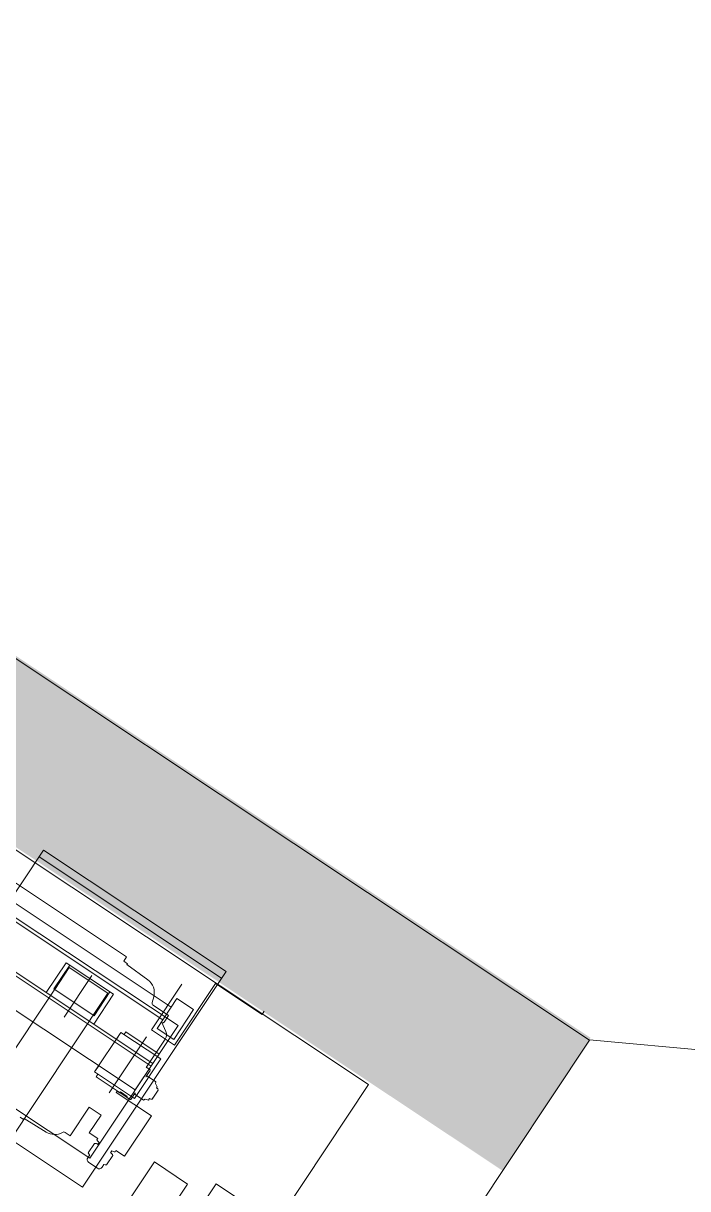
# Model space of a CAD drawing. Header units: centimetres. Extents: x 139057 to 200038, y 34824 to 80516.
# Drawn here: x 165731.7 to 165815.1, y 49767.5 to 49913.8 of the extents above; entities that cross this region are included whole.
import ezdxf

# ---------------------------------------------------------------- set-up
doc = ezdxf.new("R2010")
doc.units = ezdxf.units.CM
doc.header["$LTSCALE"] = 100
doc.layers.get('0').update_dxf_attribs({"lineweight": 0})
for name, color, linetype, lineweight in [('410_STRUTTURE_001-AM_0', 7, 'Continuous', 0), ('430_TAVOLATI_001-AM_0', 3, 'Continuous', 0), ('448_RAMPE_SCALE_ASCENS_001-AM_0', 216, 'Continuous', 0)]:
    doc.layers.add(name, color=color, linetype=linetype, lineweight=lineweight)
doc.layers.add('_retini_strutture', color=7, linetype='Continuous')

# ---------------------------------------------------------------- blocks, each defined once
blk = doc.blocks.new('AP1-2')
at = {"ltscale": 0.25}
for p, q in [((14859557.45498635, 36747984.25387243), (14859019.79398077, 36748928.97057217)), ((14859616.38959267, 36747924.02029935), (14859479.37754247, 36748164.76227346)), ((14859632.90258007, 36747933.41823781), (14859495.89052987, 36748174.16021192)), ((14859767.34374716, 36748103.70661655), (14859770.03634428, 36748098.97549146)), ((14859770.03634428, 36748098.97549146), (14859768.77407683, 36748098.25710468)), ((14859768.77407683, 36748098.25710468), (14859783.79903961, 36748069.57219601)), ((14859786.24292339, 36748039.16247621), (14859748.86306574, 36748017.88869978)), ((14859786.24292339, 36748039.16247621), (14859782.43682038, 36748045.85012705)), ((14859750.90573939, 36748014.29954622), (14859748.86306574, 36748017.88869978)), ((14859757.68228904, 36748002.39256477), (14859748.86306574, 36748017.88869978)), ((14859757.68228904, 36748002.39256477), (14859780.96527009, 36748015.64346953)), ((14859780.96527009, 36748015.64346953), (14859787.27626454, 36748004.55450867)), ((14859788.89291179, 36748005.47458152), (14859787.27626454, 36748004.55450867)), ((14859792.09121606, 36748002.27707863), (14859794.7881999, 36748003.81199703)), ((14859806.04783474, 36748015.23786096), (14859793.6724187, 36748008.19471391)), ((14859808.55365933, 36748013.25710449), (14859812.27540774, 36748015.37524106)), ((14859818.00308608, 36748013.80244078), (14859824.51239504, 36748002.36502424)), ((14859819.64114787, 36747991.35323888), (14859807.26573183, 36747984.31009184)), ((14859819.21784635, 36747994.51920933), (14859822.93959475, 36747996.6373459)), ((14859563.10416623, 36747987.46895663), (14859557.45498635, 36747984.25387243)), ((14859563.10416623, 36747987.46895663), (14859565.79676335, 36747982.73783155)), ((14859565.79676335, 36747982.73783155), (14859567.05903081, 36747983.45621833)), ((14859565.79676335, 36747982.73783155), (14859567.05903081, 36747983.45621833)), ((14859567.05903081, 36747983.45621833), (14859584.04835162, 36747955.88927308)), ((14859567.05903081, 36747983.45621833), (14859584.04835162, 36747955.88927308)), ((14859726.14543591, 36747984.44418282), (14859727.94988951, 36747985.47114078)), ((14859728.12749875, 36747980.7741809), (14859726.14543591, 36747984.44418282)), ((14859727.09040369, 36747980.18394515), (14859728.12749875, 36747980.7741809)), ((14859727.09040369, 36747980.18394515), (14859732.03668709, 36747971.49289915)), ((14859754.16519153, 36747939.408597), (14859727.94988951, 36747985.47114078)), ((14859802.48622492, 36747981.58995945), (14859800.86957767, 36747980.6698866)), ((14859800.86957767, 36747980.6698866), (14859807.18057211, 36747969.58092574)), ((14859801.37044372, 36747985.97267634), (14859804.06742756, 36747987.50759473)), ((14859726.81938634, 36747961.61995082), (14859735.51043234, 36747966.56623422)), ((14859726.81938634, 36747961.61995082), (14859728.9629382, 36747961.60667868)), ((14859726.81938634, 36747961.61995082), (14859728.9629382, 36747961.60667868)), ((14859726.81938634, 36747961.61995082), (14859728.9629382, 36747961.60667868)), ((14859726.81938634, 36747961.61995082), (14859728.9629382, 36747961.60667868)), ((14859726.81938634, 36747961.61995082), (14859728.9629382, 36747961.60667868)), ((14859726.81938634, 36747961.61995082), (14859728.9629382, 36747961.60667868)), ((14859726.81938634, 36747961.61995082), (14859728.9629382, 36747961.60667868)), ((14859728.9629382, 36747961.60667868), (14859735.22315591, 36747950.60693692)), ((14859728.9629382, 36747961.60667868), (14859735.22315591, 36747950.60693692)), ((14859728.9629382, 36747961.60667868), (14859735.22315591, 36747950.60693692)), ((14859728.9629382, 36747961.60667868), (14859735.22315591, 36747950.60693692)), ((14859728.9629382, 36747961.60667868), (14859735.22315591, 36747950.60693692)), ((14859728.9629382, 36747961.60667868), (14859735.22315591, 36747950.60693692)), ((14859728.9629382, 36747961.60667868), (14859735.22315591, 36747950.60693692)), ((14859732.03668709, 36747971.49289915), (14859732.5426623, 36747971.78086182)), ((14859733.22452877, 36747971.59362369), (14859732.5426623, 36747971.78086182)), ((14859735.69767047, 36747967.24810069), (14859733.22452877, 36747971.59362369)), ((14859735.51043234, 36747966.56623422), (14859735.69767047, 36747967.24810069)), ((14859807.18057211, 36747969.58092574), (14859754.16519153, 36747939.408597)), ((14859646.50787346, 36747946.9143851), (14859586.53965608, 36747912.78502963)), ((14859605.09991531, 36747946.79170451), (14859612.36263393, 36747948.28397442)), ((14859612.39867437, 36747948.29137965), (14859612.39880324, 36747948.29117471)), ((14859627.03456951, 36747926.69159085), (14859615.57374363, 36747946.82924914)), ((14859663.81986536, 36747916.49572411), (14859646.50787346, 36747946.9143851)), ((14859656.93724371, 36747928.75199888), (14859694.30205991, 36747950.01721486)), ((14859694.11482178, 36747949.33534838), (14859694.30205991, 36747950.01721486)), ((14859696.58796348, 36747944.98982538), (14859694.11482178, 36747949.33534838)), ((14859697.26982995, 36747944.80258726), (14859696.58796348, 36747944.98982538)), ((14859705.96087595, 36747949.74887066), (14859697.57750553, 36747944.97769283)), ((14859704.87760582, 36747947.89913648), (14859705.96087595, 36747949.74887066)), ((14859704.87760582, 36747947.89913648), (14859705.96087595, 36747949.74887066)), ((14859704.87760582, 36747947.89913648), (14859705.96087595, 36747949.74887066)), ((14859704.87760582, 36747947.89913648), (14859705.96087595, 36747949.74887066)), ((14859704.87760582, 36747947.89913648), (14859705.96087595, 36747949.74887066)), ((14859711.13782353, 36747936.89939472), (14859704.87760582, 36747947.89913648)), ((14859711.13782353, 36747936.89939472), (14859704.87760582, 36747947.89913648)), ((14859711.13782353, 36747936.89939472), (14859704.87760582, 36747947.89913648)), ((14859711.13782353, 36747936.89939472), (14859704.87760582, 36747947.89913648)), ((14859711.13782353, 36747936.89939472), (14859704.87760582, 36747947.89913648)), ((14859734.72168397, 36747944.52039842), (14859732.62714189, 36747943.32834412)), ((14859734.72168397, 36747944.52039842), (14859732.62714189, 36747943.32834412)), ((14859734.72168397, 36747944.52039842), (14859732.62714189, 36747943.32834412)), ((14859734.72168397, 36747944.52039842), (14859732.62714189, 36747943.32834412)), ((14859734.72168397, 36747944.52039842), (14859732.62714189, 36747943.32834412)), ((14859734.72168397, 36747944.52039842), (14859732.62714189, 36747943.32834412)), ((14859734.72168397, 36747944.52039842), (14859732.62714189, 36747943.32834412)), ((14859735.22315591, 36747950.60693692), (14859734.13988578, 36747948.75720274)), ((14859735.22315591, 36747950.60693692), (14859734.13988578, 36747948.75720274)), ((14859735.22315591, 36747950.60693692), (14859734.13988578, 36747948.75720274)), ((14859735.22315591, 36747950.60693692), (14859734.13988578, 36747948.75720274)), ((14859735.22315591, 36747950.60693692), (14859734.13988578, 36747948.75720274)), ((14859735.22315591, 36747950.60693692), (14859734.13988578, 36747948.75720274)), ((14859735.22315591, 36747950.60693692), (14859734.13988578, 36747948.75720274)), ((14859734.13988578, 36747948.75720274), (14859734.72168397, 36747944.52039842)), ((14859734.13988578, 36747948.75720274), (14859734.72168397, 36747944.52039842)), ((14859734.13988578, 36747948.75720274), (14859734.72168397, 36747944.52039842)), ((14859734.13988578, 36747948.75720274), (14859734.72168397, 36747944.52039842)), ((14859734.13988578, 36747948.75720274), (14859734.72168397, 36747944.52039842)), ((14859734.13988578, 36747948.75720274), (14859734.72168397, 36747944.52039842)), ((14859734.13988578, 36747948.75720274), (14859734.72168397, 36747944.52039842)), ((14859605.09123288, 36747917.59013093), (14859644.20093986, 36747939.84840623)), ((14859627.03456951, 36747926.69159085), (14859635.72561551, 36747931.63787425)), ((14859627.03456951, 36747926.69159085), (14859635.72561551, 36747931.63787425)), ((14859636.46446354, 36747934.38288735), (14859647.28991816, 36747928.61693572)), ((14859644.20093986, 36747939.84840623), (14859656.56664836, 36747918.12079124)), ((14859713.28137538, 36747936.88612258), (14859711.13782353, 36747936.89939472)), ((14859713.28137538, 36747936.88612258), (14859711.13782353, 36747936.89939472)), ((14859713.28137538, 36747936.88612258), (14859711.13782353, 36747936.89939472)), ((14859713.28137538, 36747936.88612258), (14859711.13782353, 36747936.89939472)), ((14859713.28137538, 36747936.88612258), (14859711.13782353, 36747936.89939472)), ((14859717.32220989, 36747934.61793905), (14859713.28137538, 36747936.88612258)), ((14859717.32220989, 36747934.61793905), (14859713.28137538, 36747936.88612258)), ((14859717.32220989, 36747934.61793905), (14859713.28137538, 36747936.88612258)), ((14859717.32220989, 36747934.61793905), (14859713.28137538, 36747936.88612258)), ((14859717.32220989, 36747934.61793905), (14859713.28137538, 36747936.88612258)), ((14859718.72146829, 36747935.41429068), (14859717.32220989, 36747934.61793905)), ((14859718.72146829, 36747935.41429068), (14859717.32220989, 36747934.61793905)), ((14859718.72146829, 36747935.41429068), (14859717.32220989, 36747934.61793905)), ((14859718.72146829, 36747935.41429068), (14859717.32220989, 36747934.61793905)), ((14859718.72146829, 36747935.41429068), (14859717.32220989, 36747934.61793905)), ((14859719.72556382, 36747933.65000834), (14859718.72146829, 36747935.41429068)), ((14859719.72556382, 36747933.65000834), (14859718.72146829, 36747935.41429068)), ((14859719.72556382, 36747933.65000834), (14859718.72146829, 36747935.41429068)), ((14859719.72556382, 36747933.65000834), (14859718.72146829, 36747935.41429068)), ((14859719.72556382, 36747933.65000834), (14859718.72146829, 36747935.41429068)), ((14859721.36204335, 36747933.20063683), (14859719.72556382, 36747933.65000834)), ((14859721.36204335, 36747933.20063683), (14859719.72556382, 36747933.65000834)), ((14859721.36204335, 36747933.20063683), (14859719.72556382, 36747933.65000834)), ((14859721.36204335, 36747933.20063683), (14859719.72556382, 36747933.65000834)), ((14859721.36204335, 36747933.20063683), (14859719.72556382, 36747933.65000834)), ((14859733.1818659, 36747939.92758226), (14859721.36204335, 36747933.20063683)), ((14859733.1818659, 36747939.92758226), (14859721.36204335, 36747933.20063683)), ((14859733.1818659, 36747939.92758226), (14859721.36204335, 36747933.20063683)), ((14859733.1818659, 36747939.92758226), (14859721.36204335, 36747933.20063683)), ((14859733.1818659, 36747939.92758226), (14859721.36204335, 36747933.20063683)), ((14859733.1818659, 36747939.92758226), (14859731.26983581, 36747938.83939992)), ((14859732.62714189, 36747943.32834412), (14859733.63123742, 36747941.56406178)), ((14859732.62714189, 36747943.32834412), (14859733.63123742, 36747941.56406178)), ((14859732.62714189, 36747943.32834412), (14859733.63123742, 36747941.56406178)), ((14859732.62714189, 36747943.32834412), (14859733.63123742, 36747941.56406178)), ((14859732.62714189, 36747943.32834412), (14859733.63123742, 36747941.56406178)), ((14859732.62714189, 36747943.32834412), (14859733.63123742, 36747941.56406178)), ((14859733.63123742, 36747941.56406178), (14859733.1818659, 36747939.92758226)), ((14859733.63123742, 36747941.56406178), (14859733.1818659, 36747939.92758226)), ((14859733.63123742, 36747941.56406178), (14859733.1818659, 36747939.92758226)), ((14859733.63123742, 36747941.56406178), (14859733.1818659, 36747939.92758226)), ((14859733.63123742, 36747941.56406178), (14859733.1818659, 36747939.92758226)), ((14859733.63123742, 36747941.56406178), (14859733.1818659, 36747939.92758226)), ((14859582.99313759, 36747870.49528848), (14859663.81986536, 36747916.49572411)), ((14859617.45694138, 36747895.86251593), (14859605.09123288, 36747917.59013093)), ((14859656.56664836, 36747918.12079124), (14859617.45694138, 36747895.86251593)), ((14859617.61712139, 36747809.65796651), (14859582.99313759, 36747870.49528848)), ((14859613.2715984, 36747807.1848248), (14859617.61712139, 36747809.65796651))]:
    blk.add_line(p, q, dxfattribs=at)
at = {"ltscale": 2}
for p, q in [((14859335.84036747, 36748569.77962805), (14859691.97403768, 36747944.02209293)), ((14859608.98484826, 36748081.75436731), (14859569.87514127, 36748059.49609201)), ((14859603.88336273, 36748072.52263695), (14859572.59559714, 36748054.71601671)), ((14859633.80837731, 36748019.94180867), (14859603.88336273, 36748072.52263695)), ((14859605.24106759, 36747997.35511313), (14859569.87514127, 36748059.49609201)), ((14859633.80837731, 36748019.94180867), (14859602.52061172, 36748002.13518842)), ((14859644.35077457, 36748019.61338843), (14859605.24106759, 36747997.35511313))]:
    blk.add_line(p, q, dxfattribs=at)
at = {"ltscale": 15}
for p, q in [((14859564.97946909, 36748239.94440841), (14859723.26180327, 36747961.82871317)), ((14859530.2152851, 36748220.15927481), (14859688.49761928, 36747942.04357957)), ((14859696.05103293, 36748009.64038054), (14859704.15177326, 36748014.25070679)), ((14859661.28684894, 36747989.85524694), (14859652.59580294, 36747984.90896354)), ((14859723.26180327, 36747961.82871317), (14859688.49761928, 36747942.04357957))]:
    blk.add_line(p, q, dxfattribs=at)
at = {"ltscale": 1.5}
for p, q in [((14859638.19185957, 36748057.24249097), (14859583.8122636, 36748026.29375442)), ((14859704.29789499, 36748014.31941859), (14859652.4621045, 36747984.81842296)), ((14859695.60684899, 36748009.37313519), (14859704.29789499, 36748014.31941859)), ((14859696.05103293, 36748009.64038054), (14859704.25221845, 36748014.30787256)), ((14859704.29789499, 36748014.31941859), (14859733.97559539, 36747962.17314261)), ((14859706.77103669, 36748009.97389559), (14859710.24745508, 36748011.95240895)), ((14859710.24745508, 36748011.95240895), (14859734.97887209, 36747968.49717897)), ((14859661.1531505, 36747989.76470636), (14859652.4621045, 36747984.81842296)), ((14859729.29503914, 36747994.02761012), (14859655.75896678, 36747952.17646192)), ((14859654.9352462, 36747980.47289996), (14859651.4588278, 36747978.4943866)), ((14859651.4588278, 36747978.4943866), (14859676.19024481, 36747935.03915662)), ((14859652.4621045, 36747984.81842296), (14859682.13980491, 36747932.67214698)), ((14859733.97559539, 36747962.17314261), (14859682.13980491, 36747932.67214698)), ((14859731.50245369, 36747966.51866561), (14859734.97887209, 36747968.49717897)), ((14859679.6666632, 36747937.01766998), (14859676.19024481, 36747935.03915662))]:
    blk.add_line(p, q, dxfattribs=at)
for points in [[(14859836.49056158, 36747888.1997304), (14859811.75914458, 36747931.65496039), (14861775.93553988, 36749049.51500894), (14861800.66695688, 36749006.05977895)], [(14859858.67873679, 36747808.77879562), (14859833.94731979, 36747852.23402561), (14861832.88789907, 36748989.87920777), (14861857.61931608, 36748946.42397778)], [(14860143.57507873, 36748311.50056631), (14860114.88663501, 36748361.90863309), (14859575.82119637, 36748055.11352097), (14859604.50964009, 36748004.70545419)], [(14859713.3570334, 36748258.22960486), (14859430.8980385, 36748097.47539433), (14859566.92083202, 36747858.47162942), (14859849.37982692, 36748019.22583994)], [(14859689.12122666, 36748230.05380546), (14859515.30030672, 36748131.12813745), (14859638.95739174, 36747913.85198752), (14859812.77831168, 36748012.77765553)], [(14859604.50964009, 36748004.70545419), (14859575.82119637, 36748055.11352097), (14859604.50164816, 36748071.4362562), (14859633.19009188, 36748021.02818941)]]:
    blk.add_lwpolyline(points, close=True)
blk.add_lwpolyline([(14859439.5890845, 36748102.42167774), (14859575.61187802, 36747863.41791282)])
at = {"ltscale": 0.25}
for centre, radius, start, end in [((14859766.08229071, 36748060.29228176), 19.99999999999983, 326.8438971052756, 27.64524550309228), ((14859785.04413418, 36748047.33401207), 3, 137.679531289424, 209.6452456482004), ((14859787.14328964, 36748000.5262165), 5.248570670114036, 19.48672025522754, 70.5276377411397), ((14859798.82036914, 36748007.17192341), 5.248570670114032, 168.7628534168533, 219.803771010162), ((14859804.29821259, 36748010.28949593), 5.248570670114036, 34.82996760752922, 70.5276377411397), ((14859814.35284676, 36748011.72500174), 4.199999999999818, 29.64524564820044, 119.6452455954129), ((14859814.49319744, 36747992.37602938), 5.248570670114002, 348.7628534168534, 24.46052367093733), ((14859820.86215572, 36748000.28758521), 4.199999999999818, 299.6452455954129, 29.64524564820044), ((14859797.33827449, 36747982.61274994), 5.248570670113986, 348.7628534168534, 39.80377101016198), ((14859809.01535399, 36747989.25845686), 5.248570670113716, 199.4867202552276, 250.5276377411397), ((14859601.07460931, 36747966.38243986), 20, 211.6452455480836, 281.610960105523), ((14859601.07460931, 36747966.38243986), 20, 211.6452455480836, 281.610960105523), ((14859612.96642983, 36747945.34536412), 3.000000000000079, 29.64524564820044, 101.610960105523), ((14859634.73635883, 36747933.37608345), 2.00000000000005, 299.6452455954129, 30.22532765735733), ((14859651.99096031, 36747937.44304488), 10.00000000000012, 241.9589385526064, 299.6452455954129)]:
    blk.add_arc(centre, radius, start, end, dxfattribs=at)

msp = doc.modelspace()

# ---------------------------------------------------------------- hatches: boundary and pattern name
at = {"layer": '_retini_strutture'}
msp.add_hatch(color=256, dxfattribs=at).paths.add_polyline_path([(165333.6836846793, 49356.20196277064), (165550.7340896303, 49280.11568175417), (165557.3520225907, 49298.98902185422), (165359.1755659009, 49368.45910451722), (165455.6005916992, 49643.44863899213), (165616.9472819964, 49886.10946233731), (165791.8091388369, 49769.81954900336), (165802.8828364784, 49786.47407463354), (165611.3674718315, 49913.83921622646), (165437.5572466949, 49652.4335917325)])

# ---------------------------------------------------------------- linework, layer by layer
at = {"layer": '410_STRUTTURE_001-AM_0'}
for p, q in [((165802.7571484452, 49786.18538443905, -3.490789228516181e-08), (165611.2464927608, 49913.55760649007, -3.490789228516181e-08)), ((165616.8252777184, 49885.82764632416, -3.490789228516181e-08), (165775.0166777024, 49780.61365646285, -3.490789228516181e-08)), ((165748.8082287448, 49705.04467181277, -3.490789228516181e-08), (165802.7571484452, 49786.18538443905, -3.490789228516181e-08)), ((165740.4442293147, 49728.62216749948, -3.490789228516181e-08), (165775.0213826398, 49780.62073194396, -3.490789228516181e-08))]:
    msp.add_line(p, q, dxfattribs=at)
at = {"layer": '430_TAVOLATI_001-AM_0'}
msp.add_line((165802.752439045, 49786.24197594982, -3.490789228516181e-08), (165833.4288361805, 49783.3893499316, -3.490789228516181e-08), dxfattribs=at)

# ---------------------------------------------------------------- block references
at = {"layer": '448_RAMPE_SCALE_ASCENS_001-AM_0', "xscale": -0.09999999999999998, "yscale": 0.09999999999999998, "zscale": 0.1, "rotation": 86.0227625334555}
msp.add_blockref('AP1-2', (3934759.131824704, 1277289.13147782, -3.490789228513979e-08), dxfattribs=at)

doc.saveas('drawing.dxf')
